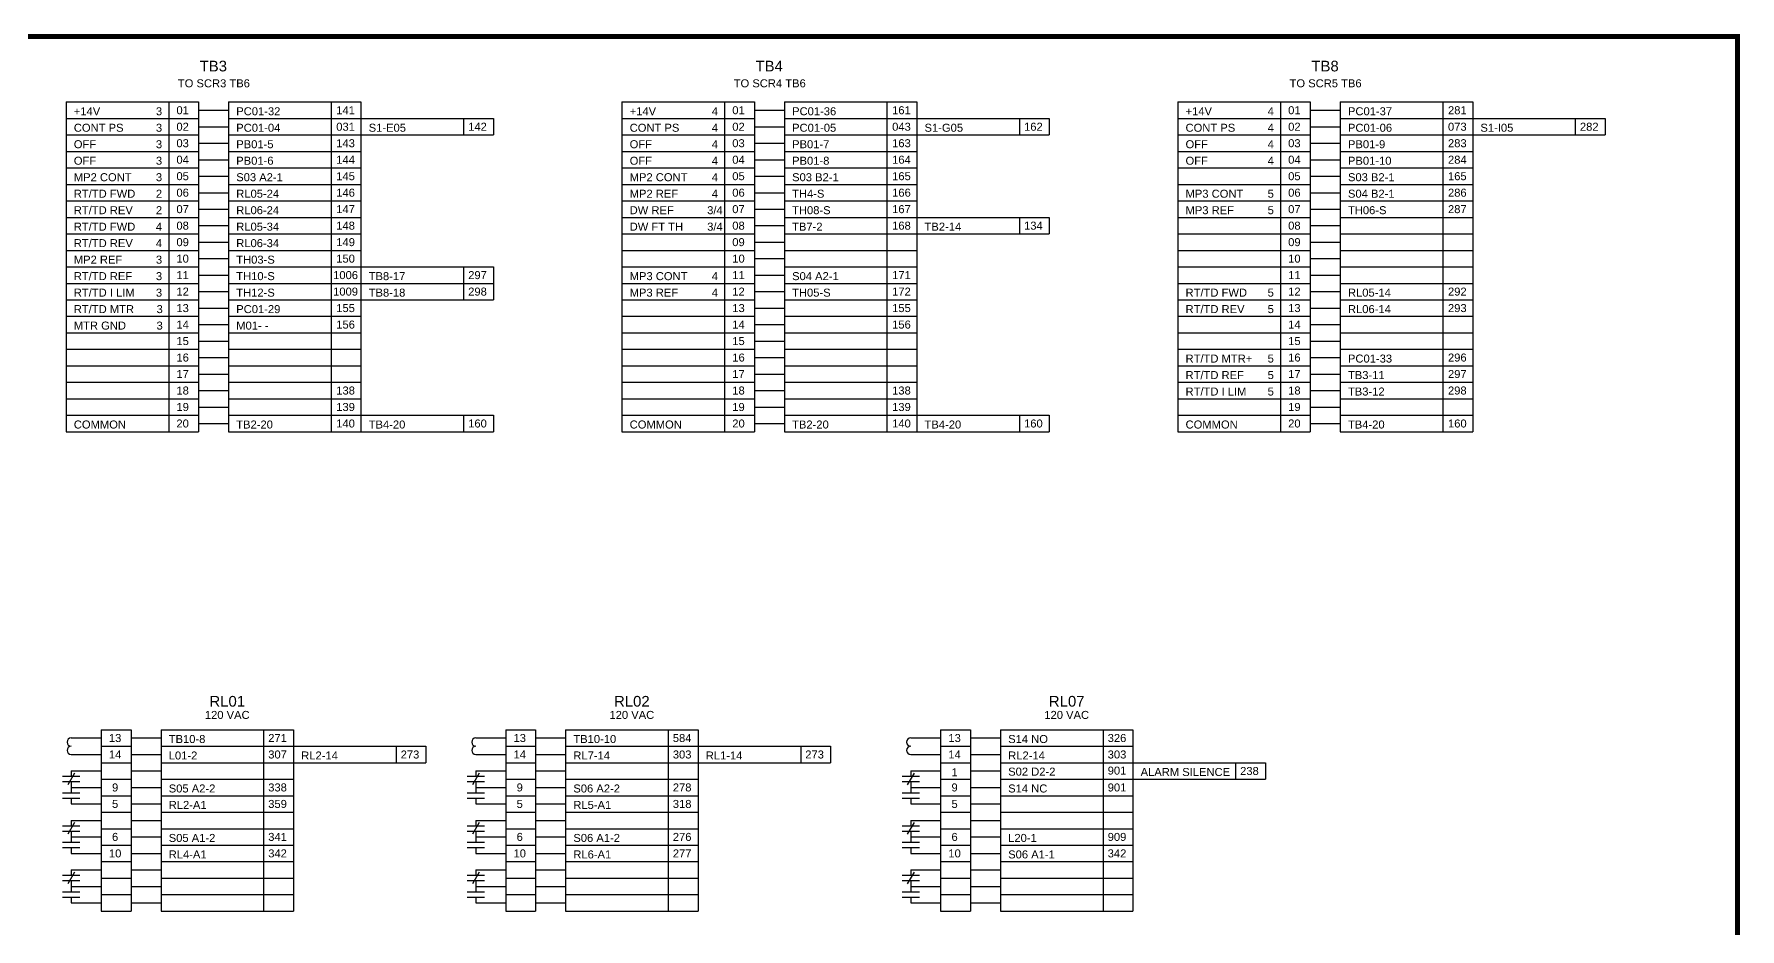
# Model space of a CAD drawing. Extents: x 0.9 to 17.6, y -2.5 to 7.9.
# Drawn here: x 7.61 to 17.6, y 2.67 to 7.91 of the extents above; entities that cross this region are included whole.
import ezdxf
from ezdxf.enums import TextEntityAlignment as Align

# ---------------------------------------------------------------- set-up
doc = ezdxf.new("R2010")
doc.units = 0
doc.header["$MEASUREMENT"] = 0
doc.layers.get('0').update_dxf_attribs({"linetype": 'CONTINUOUS'})
doc.layers.add('DRAWING', color=7, linetype='CONTINUOUS')
doc.styles.get("Standard").update_dxf_attribs({"font": 'ARIAL.TTF'})

# ---------------------------------------------------------------- blocks, each defined once
blk = doc.blocks.new('npcap')
for p, q in [((0, 0.0508), (0, -0.0508)), ((0.0312, 0.0508), (0.0312, -0.0508))]:
    blk.add_line(p, q)
blk = doc.blocks.new('N_C_contact')
for p, q in [((0.0508, 0.0312), (-0.0508, 0.0312)), ((0.0508, 0), (-0.0508, 0)), ((-0.0197, -0.0185), (0.0197, 0.0498))]:
    blk.add_line(p, q)

msp = doc.modelspace()

# ---------------------------------------------------------------- linework, layer by layer
at = {"color": 4, "const_width": 0.0288}
msp.add_lwpolyline([(17.5882, -2.4964), (17.5882, 7.8988), (0.9559, 7.8988), (0.9559, -2.4964)], close=True, dxfattribs=at)
at = {"layer": 'DRAWING'}
for p, q in [((7.7991, 7.5155), (7.7991, 5.5838)), ((7.7991, 7.5155), (8.5749, 7.5155)), ((8.4, 7.5155), (8.4, 5.5838)), ((8.5749, 7.5155), (8.5749, 5.5838)), ((8.7504, 7.5155), (8.7504, 5.5838)), ((8.7504, 7.5155), (9.5262, 7.5155)), ((8.7504, 7.5155), (8.7504, 7.4189)), ((9.3513, 7.5155), (9.3513, 5.5838)), ((9.5262, 7.5155), (9.5262, 5.5838)), ((11.0549, 7.5155), (11.0549, 5.5838)), ((11.0549, 7.5155), (11.8306, 7.5155)), ((11.6558, 7.5155), (11.6558, 5.5838)), ((11.8306, 7.5155), (11.8306, 5.5838)), ((12.0062, 7.5155), (12.0062, 5.5838)), ((12.0062, 7.5155), (12.782, 7.5155)), ((12.0062, 7.5155), (12.0062, 7.4189)), ((12.6071, 7.5155), (12.6071, 5.5838)), ((12.782, 7.5155), (12.782, 5.5838)), ((14.3107, 7.5155), (14.3107, 5.5838)), ((14.3107, 7.5155), (15.0864, 7.5155)), ((14.9116, 7.5155), (14.9116, 5.5838)), ((15.0864, 7.5155), (15.0864, 5.5838)), ((15.262, 7.5155), (15.262, 5.5838)), ((15.262, 7.5155), (16.0377, 7.5155)), ((15.262, 7.5155), (15.262, 7.4189)), ((15.8629, 7.5155), (15.8629, 5.5838)), ((16.0377, 7.5155), (16.0377, 5.5838)), ((7.7991, 7.4189), (8.5749, 7.4189)), ((8.5749, 7.4672), (8.7504, 7.4672)), ((8.7504, 7.4189), (9.5262, 7.4189)), ((9.5262, 7.4189), (10.3019, 7.4189)), ((9.5262, 7.4189), (9.5262, 7.3223)), ((9.5262, 7.4189), (9.5262, 7.3223)), ((10.1271, 7.4189), (10.1271, 7.3223)), ((10.3019, 7.4189), (10.3019, 7.3223)), ((10.3019, 7.4189), (10.3019, 7.3223)), ((11.0549, 7.4189), (11.8306, 7.4189)), ((11.8306, 7.4672), (12.0062, 7.4672)), ((12.0062, 7.4189), (12.782, 7.4189)), ((12.782, 7.4189), (13.5577, 7.4189)), ((12.782, 7.4189), (12.782, 7.3223)), ((12.782, 7.4189), (12.782, 7.3223)), ((13.3829, 7.4189), (13.3829, 7.3223)), ((13.5577, 7.4189), (13.5577, 7.3223)), ((13.5577, 7.4189), (13.5577, 7.3223)), ((14.3107, 7.4189), (15.0864, 7.4189)), ((15.0864, 7.4672), (15.262, 7.4672)), ((15.262, 7.4189), (16.0377, 7.4189)), ((16.0377, 7.4189), (16.8135, 7.4189)), ((16.0377, 7.4189), (16.0377, 7.3223)), ((16.0377, 7.4189), (16.0377, 7.3223)), ((16.6387, 7.4189), (16.6387, 7.3223)), ((16.8135, 7.4189), (16.8135, 7.3223)), ((16.8135, 7.4189), (16.8135, 7.3223)), ((7.7991, 7.3223), (8.5749, 7.3223)), ((8.5749, 7.3706), (8.7504, 7.3706)), ((8.7504, 7.3223), (9.5262, 7.3223)), ((9.5262, 7.3223), (10.3019, 7.3223)), ((11.0549, 7.3223), (11.8306, 7.3223)), ((11.8306, 7.3706), (12.0062, 7.3706)), ((12.0062, 7.3223), (12.782, 7.3223)), ((12.782, 7.3223), (13.5577, 7.3223)), ((14.3107, 7.3223), (15.0864, 7.3223)), ((15.0864, 7.3706), (15.262, 7.3706)), ((15.262, 7.3223), (16.0377, 7.3223)), ((16.0377, 7.3223), (16.8135, 7.3223)), ((7.7991, 7.2257), (8.5749, 7.2257)), ((8.5749, 7.274), (8.7504, 7.274)), ((8.7504, 7.2257), (9.5262, 7.2257)), ((11.0549, 7.2257), (11.8306, 7.2257)), ((11.8306, 7.274), (12.0062, 7.274)), ((12.0062, 7.2257), (12.782, 7.2257)), ((14.3107, 7.2257), (15.0864, 7.2257)), ((15.0864, 7.274), (15.262, 7.274)), ((15.262, 7.2257), (16.0377, 7.2257)), ((7.7991, 7.1291), (8.5749, 7.1291)), ((8.5749, 7.1774), (8.7504, 7.1774)), ((8.7504, 7.1291), (9.5262, 7.1291)), ((11.0549, 7.1291), (11.8306, 7.1291)), ((11.8306, 7.1774), (12.0062, 7.1774)), ((12.0062, 7.1291), (12.782, 7.1291)), ((14.3107, 7.1291), (15.0864, 7.1291)), ((15.0864, 7.1774), (15.262, 7.1774)), ((15.262, 7.1291), (16.0377, 7.1291)), ((7.7991, 7.0326), (8.5749, 7.0326)), ((8.5749, 7.0808), (8.7504, 7.0808)), ((8.7504, 7.0326), (9.5262, 7.0326)), ((11.0549, 7.0326), (11.8306, 7.0326)), ((11.8306, 7.0808), (12.0062, 7.0808)), ((12.0062, 7.0326), (12.782, 7.0326)), ((14.3107, 7.0326), (15.0864, 7.0326)), ((15.0864, 7.0808), (15.262, 7.0808)), ((15.262, 7.0326), (16.0377, 7.0326)), ((7.7991, 6.936), (8.5749, 6.936)), ((8.5749, 6.9843), (8.7504, 6.9843)), ((8.7504, 6.936), (9.5262, 6.936)), ((11.0549, 6.936), (11.8306, 6.936)), ((11.8306, 6.9843), (12.0062, 6.9843)), ((12.0062, 6.936), (12.782, 6.936)), ((12.0062, 6.936), (12.782, 6.936)), ((14.3107, 6.936), (15.0864, 6.936)), ((15.0864, 6.9843), (15.262, 6.9843)), ((15.262, 6.936), (16.0377, 6.936)), ((15.262, 6.936), (16.0377, 6.936)), ((7.7991, 6.8394), (8.5749, 6.8394)), ((8.5749, 6.8877), (8.7504, 6.8877)), ((8.7504, 6.8394), (9.5262, 6.8394)), ((8.7504, 6.8394), (9.5262, 6.8394)), ((11.0549, 6.8394), (11.8306, 6.8394)), ((11.8306, 6.8877), (12.0062, 6.8877)), ((12.0062, 6.8394), (12.782, 6.8394)), ((12.0062, 6.8394), (12.782, 6.8394)), ((12.0062, 6.8394), (12.782, 6.8394)), ((12.782, 6.8394), (13.5577, 6.8394)), ((12.782, 6.8394), (12.782, 6.7428)), ((12.782, 6.8394), (12.782, 6.7428)), ((13.3829, 6.8394), (13.3829, 6.7428)), ((13.5577, 6.8394), (13.5577, 6.7428)), ((13.5577, 6.8394), (13.5577, 6.7428)), ((14.3107, 6.8394), (15.0864, 6.8394)), ((14.3107, 6.8394), (15.0864, 6.8394)), ((15.0864, 6.8877), (15.262, 6.8877)), ((15.262, 6.8394), (16.0377, 6.8394)), ((15.262, 6.8394), (16.0377, 6.8394)), ((15.262, 6.8394), (16.0377, 6.8394)), ((16.0377, 6.8394), (16.0377, 6.7428)), ((16.0377, 6.8394), (16.0377, 6.7428)), ((7.7991, 6.7428), (8.5749, 6.7428)), ((8.5749, 6.7911), (8.7504, 6.7911)), ((8.5749, 6.6945), (8.7504, 6.6945)), ((8.7504, 6.7428), (9.5262, 6.7428)), ((8.7504, 6.7428), (9.5262, 6.7428)), ((8.7504, 6.7428), (9.5262, 6.7428)), ((11.0549, 6.7428), (11.8306, 6.7428)), ((11.8306, 6.7911), (12.0062, 6.7911)), ((11.8306, 6.6945), (12.0062, 6.6945)), ((12.0062, 6.7428), (12.782, 6.7428)), ((12.0062, 6.7428), (12.782, 6.7428)), ((12.0062, 6.7428), (12.782, 6.7428)), ((12.0062, 6.7428), (12.782, 6.7428)), ((12.782, 6.7428), (13.5577, 6.7428)), ((12.782, 6.7428), (13.5577, 6.7428)), ((14.3107, 6.7428), (15.0864, 6.7428)), ((15.0864, 6.7911), (15.262, 6.7911)), ((15.0864, 6.6945), (15.262, 6.6945)), ((15.262, 6.7428), (16.0377, 6.7428)), ((15.262, 6.7428), (16.0377, 6.7428)), ((15.262, 6.7428), (16.0377, 6.7428)), ((15.262, 6.7428), (16.0377, 6.7428)), ((7.7991, 6.6462), (8.5749, 6.6462)), ((8.5749, 6.5979), (8.7504, 6.5979)), ((8.7504, 6.6462), (9.5262, 6.6462)), ((8.7504, 6.6462), (9.5262, 6.6462)), ((11.0549, 6.6462), (11.8306, 6.6462)), ((11.8306, 6.5979), (12.0062, 6.5979)), ((12.0062, 6.6462), (12.782, 6.6462)), ((12.0062, 6.6462), (12.782, 6.6462)), ((14.3107, 6.6462), (15.0864, 6.6462)), ((15.0864, 6.5979), (15.262, 6.5979)), ((15.262, 6.6462), (16.0377, 6.6462)), ((15.262, 6.6462), (16.0377, 6.6462)), ((7.7991, 6.5496), (8.5749, 6.5496)), ((8.5749, 6.5014), (8.7504, 6.5014)), ((8.7504, 6.5496), (9.5262, 6.5496)), ((9.5262, 6.5496), (10.3019, 6.5496)), ((9.5262, 6.5496), (9.5262, 6.4531)), ((9.5262, 6.5496), (9.5262, 6.4531)), ((10.1271, 6.5496), (10.1271, 6.4531)), ((10.3019, 6.5496), (10.3019, 6.4531)), ((10.3019, 6.5496), (10.3019, 6.4531)), ((11.0549, 6.5496), (11.8306, 6.5496)), ((11.8306, 6.5014), (12.0062, 6.5014)), ((12.0062, 6.5496), (12.782, 6.5496)), ((12.782, 6.5496), (12.782, 6.4531)), ((12.782, 6.5496), (12.782, 6.4531)), ((14.3107, 6.5496), (15.0864, 6.5496)), ((15.0864, 6.5014), (15.262, 6.5014)), ((15.262, 6.5496), (16.0377, 6.5496)), ((16.0377, 6.5496), (16.0377, 6.4531)), ((16.0377, 6.5496), (16.0377, 6.4531)), ((7.7991, 6.4531), (8.5749, 6.4531)), ((7.7991, 6.4531), (8.5749, 6.4531)), ((7.7991, 6.4531), (8.5749, 6.4531)), ((8.5749, 6.4048), (8.7504, 6.4048)), ((8.7504, 6.4531), (9.5262, 6.4531)), ((8.7504, 6.4531), (9.5262, 6.4531)), ((9.5262, 6.4531), (10.3019, 6.4531)), ((9.5262, 6.4531), (10.3019, 6.4531)), ((9.5262, 6.4531), (9.5262, 6.3565)), ((9.5262, 6.4531), (9.5262, 6.3565)), ((10.1271, 6.4531), (10.1271, 6.3565)), ((10.3019, 6.4531), (10.3019, 6.3565)), ((10.3019, 6.4531), (10.3019, 6.3565)), ((11.0549, 6.4531), (11.8306, 6.4531)), ((11.0549, 6.4531), (11.8306, 6.4531)), ((11.0549, 6.4531), (11.8306, 6.4531)), ((11.8306, 6.4048), (12.0062, 6.4048)), ((12.0062, 6.4531), (12.782, 6.4531)), ((12.0062, 6.4531), (12.782, 6.4531)), ((12.782, 6.4531), (12.782, 6.3565)), ((12.782, 6.4531), (12.782, 6.3565)), ((14.3107, 6.4531), (15.0864, 6.4531)), ((14.3107, 6.4531), (15.0864, 6.4531)), ((14.3107, 6.4531), (15.0864, 6.4531)), ((15.0864, 6.4048), (15.262, 6.4048)), ((15.262, 6.4531), (16.0377, 6.4531)), ((15.262, 6.4531), (16.0377, 6.4531)), ((16.0377, 6.4531), (16.0377, 6.3565)), ((16.0377, 6.4531), (16.0377, 6.3565)), ((7.7991, 6.3565), (8.5749, 6.3565)), ((7.7991, 6.3565), (8.5749, 6.3565)), ((7.7991, 6.3565), (8.5749, 6.3565)), ((8.5749, 6.3082), (8.7504, 6.3082)), ((8.7504, 6.3565), (9.5262, 6.3565)), ((8.7504, 6.3565), (9.5262, 6.3565)), ((9.5262, 6.3565), (10.3019, 6.3565)), ((11.0549, 6.3565), (11.8306, 6.3565)), ((11.0549, 6.3565), (11.8306, 6.3565)), ((11.0549, 6.3565), (11.8306, 6.3565)), ((11.8306, 6.3082), (12.0062, 6.3082)), ((12.0062, 6.3565), (12.782, 6.3565)), ((12.0062, 6.3565), (12.782, 6.3565)), ((14.3107, 6.3565), (15.0864, 6.3565)), ((14.3107, 6.3565), (15.0864, 6.3565)), ((14.3107, 6.3565), (15.0864, 6.3565)), ((15.0864, 6.3082), (15.262, 6.3082)), ((15.262, 6.3565), (16.0377, 6.3565)), ((15.262, 6.3565), (16.0377, 6.3565)), ((7.7991, 6.2599), (8.5749, 6.2599)), ((7.7991, 6.2599), (8.5749, 6.2599)), ((7.7991, 6.2599), (8.5749, 6.2599)), ((8.5749, 6.2116), (8.7504, 6.2116)), ((8.7504, 6.2599), (9.5262, 6.2599)), ((8.7504, 6.2599), (9.5262, 6.2599)), ((11.0549, 6.2599), (11.8306, 6.2599)), ((11.0549, 6.2599), (11.8306, 6.2599)), ((11.0549, 6.2599), (11.8306, 6.2599)), ((11.8306, 6.2116), (12.0062, 6.2116)), ((12.0062, 6.2599), (12.782, 6.2599)), ((12.0062, 6.2599), (12.782, 6.2599)), ((14.3107, 6.2599), (15.0864, 6.2599)), ((14.3107, 6.2599), (15.0864, 6.2599)), ((14.3107, 6.2599), (15.0864, 6.2599)), ((14.3107, 6.2599), (15.0864, 6.2599)), ((15.0864, 6.2116), (15.262, 6.2116)), ((15.262, 6.2599), (16.0377, 6.2599)), ((15.262, 6.2599), (16.0377, 6.2599)), ((15.262, 6.2599), (16.0377, 6.2599)), ((7.7991, 6.1633), (8.5749, 6.1633)), ((7.7991, 6.1633), (8.5749, 6.1633)), ((7.7991, 6.1633), (8.5749, 6.1633)), ((8.5749, 6.115), (8.7504, 6.115)), ((8.7504, 6.1633), (9.5262, 6.1633)), ((8.7504, 6.1633), (9.5262, 6.1633)), ((11.0549, 6.1633), (11.8306, 6.1633)), ((11.0549, 6.1633), (11.8306, 6.1633)), ((11.0549, 6.1633), (11.8306, 6.1633)), ((11.8306, 6.115), (12.0062, 6.115)), ((12.0062, 6.1633), (12.782, 6.1633)), ((12.0062, 6.1633), (12.782, 6.1633)), ((14.3107, 6.1633), (15.0864, 6.1633)), ((14.3107, 6.1633), (15.0864, 6.1633)), ((14.3107, 6.1633), (15.0864, 6.1633)), ((15.0864, 6.115), (15.262, 6.115)), ((15.262, 6.1633), (16.0377, 6.1633)), ((15.262, 6.1633), (16.0377, 6.1633)), ((7.7991, 6.0667), (8.5749, 6.0667)), ((7.7991, 6.0667), (8.5749, 6.0667)), ((7.7991, 6.0667), (8.5749, 6.0667)), ((8.5749, 6.0184), (8.7504, 6.0184)), ((8.7504, 6.0667), (9.5262, 6.0667)), ((8.7504, 6.0667), (9.5262, 6.0667)), ((11.0549, 6.0667), (11.8306, 6.0667)), ((11.0549, 6.0667), (11.8306, 6.0667)), ((11.0549, 6.0667), (11.8306, 6.0667)), ((11.8306, 6.0184), (12.0062, 6.0184)), ((12.0062, 6.0667), (12.782, 6.0667)), ((12.0062, 6.0667), (12.782, 6.0667)), ((14.3107, 6.0667), (15.0864, 6.0667)), ((14.3107, 6.0667), (15.0864, 6.0667)), ((14.3107, 6.0667), (15.0864, 6.0667)), ((15.0864, 6.0184), (15.262, 6.0184)), ((15.262, 6.0667), (16.0377, 6.0667)), ((15.262, 6.0667), (16.0377, 6.0667)), ((7.7991, 5.9702), (8.5749, 5.9702)), ((8.5749, 5.9219), (8.7504, 5.9219)), ((8.7504, 5.9702), (9.5262, 5.9702)), ((11.0549, 5.9702), (11.8306, 5.9702)), ((11.8306, 5.9219), (12.0062, 5.9219)), ((12.0062, 5.9702), (12.782, 5.9702)), ((14.3107, 5.9702), (15.0864, 5.9702)), ((14.3107, 5.9702), (15.0864, 5.9702)), ((14.3107, 5.9702), (15.0864, 5.9702)), ((15.0864, 5.9219), (15.262, 5.9219)), ((15.262, 5.9702), (16.0377, 5.9702)), ((15.262, 5.9702), (16.0377, 5.9702)), ((15.262, 5.9702), (16.0377, 5.9702)), ((7.7991, 5.8736), (8.5749, 5.8736)), ((8.5749, 5.8253), (8.7504, 5.8253)), ((8.7504, 5.8736), (9.5262, 5.8736)), ((11.0549, 5.8736), (11.8306, 5.8736)), ((11.8306, 5.8253), (12.0062, 5.8253)), ((12.0062, 5.8736), (12.782, 5.8736)), ((14.3107, 5.8736), (15.0864, 5.8736)), ((14.3107, 5.8736), (15.0864, 5.8736)), ((14.3107, 5.8736), (15.0864, 5.8736)), ((15.0864, 5.8253), (15.262, 5.8253)), ((15.262, 5.8736), (16.0377, 5.8736)), ((15.262, 5.8736), (16.0377, 5.8736)), ((15.262, 5.8736), (16.0377, 5.8736)), ((7.7991, 5.777), (8.5749, 5.777)), ((8.5749, 5.7287), (8.7504, 5.7287)), ((8.7504, 5.777), (9.5262, 5.777)), ((8.7504, 5.777), (9.5262, 5.777)), ((8.7504, 5.777), (9.5262, 5.777)), ((11.0549, 5.777), (11.8306, 5.777)), ((11.8306, 5.7287), (12.0062, 5.7287)), ((12.0062, 5.777), (12.782, 5.777)), ((12.0062, 5.777), (12.782, 5.777)), ((12.0062, 5.777), (12.782, 5.777)), ((14.3107, 5.777), (15.0864, 5.777)), ((14.3107, 5.777), (15.0864, 5.777)), ((15.0864, 5.7287), (15.262, 5.7287)), ((15.262, 5.777), (16.0377, 5.777)), ((15.262, 5.777), (16.0377, 5.777)), ((15.262, 5.777), (16.0377, 5.777)), ((15.262, 5.777), (16.0377, 5.777)), ((7.7991, 5.6804), (8.5749, 5.6804)), ((7.7991, 5.6804), (8.5749, 5.6804)), ((8.5749, 5.6321), (8.7504, 5.6321)), ((8.7504, 5.6804), (9.5262, 5.6804)), ((8.7504, 5.6804), (9.5262, 5.6804)), ((9.5262, 5.6804), (10.3019, 5.6804)), ((9.5262, 5.6804), (9.5262, 5.5838)), ((9.5262, 5.6804), (9.5262, 5.5838)), ((10.1271, 5.6804), (10.1271, 5.5838)), ((10.3019, 5.6804), (10.3019, 5.5838)), ((10.3019, 5.6804), (10.3019, 5.5838)), ((11.0549, 5.6804), (11.8306, 5.6804)), ((11.0549, 5.6804), (11.8306, 5.6804)), ((11.8306, 5.6321), (12.0062, 5.6321)), ((12.0062, 5.6804), (12.782, 5.6804)), ((12.0062, 5.6804), (12.782, 5.6804)), ((12.782, 5.6804), (13.5577, 5.6804)), ((12.782, 5.6804), (12.782, 5.5838)), ((12.782, 5.6804), (12.782, 5.5838)), ((13.3829, 5.6804), (13.3829, 5.5838)), ((13.5577, 5.6804), (13.5577, 5.5838)), ((13.5577, 5.6804), (13.5577, 5.5838)), ((14.3107, 5.6804), (15.0864, 5.6804)), ((14.3107, 5.6804), (15.0864, 5.6804)), ((15.0864, 5.6321), (15.262, 5.6321)), ((15.262, 5.6804), (16.0377, 5.6804)), ((15.262, 5.6804), (16.0377, 5.6804)), ((7.7991, 5.5838), (8.5749, 5.5838)), ((8.7504, 5.5838), (9.5262, 5.5838)), ((9.5262, 5.5838), (10.3019, 5.5838)), ((11.0549, 5.5838), (11.8306, 5.5838)), ((12.0062, 5.5838), (12.782, 5.5838)), ((12.782, 5.5838), (13.5577, 5.5838)), ((14.3107, 5.5838), (15.0864, 5.5838)), ((15.262, 5.5838), (16.0377, 5.5838)), ((9.1307, 3.7414), (9.9065, 3.7414)), ((9.1307, 3.7414), (9.1307, 3.6448)), ((9.1307, 3.7414), (9.1307, 3.6448)), ((9.7317, 3.7414), (9.7317, 3.6448)), ((9.9065, 3.7414), (9.9065, 3.6448)), ((9.9065, 3.7414), (9.9065, 3.6448)), ((11.5006, 3.7414), (12.2763, 3.7414)), ((11.5006, 3.7414), (11.5006, 3.6448)), ((11.5006, 3.7414), (11.5006, 3.6448)), ((12.1015, 3.7414), (12.1015, 3.6448)), ((12.2763, 3.7414), (12.2763, 3.6448)), ((12.2763, 3.7414), (12.2763, 3.6448)), ((9.1307, 3.6448), (9.9065, 3.6448)), ((11.5006, 3.6448), (12.2763, 3.6448)), ((14.0476, 3.6448), (14.8234, 3.6448)), ((14.0476, 3.6448), (14.0476, 3.5483)), ((14.0476, 3.6448), (14.0476, 3.5483)), ((14.6485, 3.6448), (14.6485, 3.5483)), ((14.8234, 3.6448), (14.8234, 3.5483)), ((14.8234, 3.6448), (14.8234, 3.5483)), ((14.0476, 3.5483), (14.8234, 3.5483))]:
    msp.add_line(p, q, dxfattribs=at)
at = {"layer": 'DRAWING', "color": 7}
for p, q in [((8.0046, 3.838), (8.0046, 2.7756)), ((8.0046, 3.838), (8.1794, 3.838)), ((8.1794, 3.838), (8.1794, 2.7756)), ((8.355, 3.838), (9.1307, 3.838)), ((8.355, 3.838), (8.355, 2.7756)), ((8.9559, 3.838), (8.9559, 2.7756)), ((9.1307, 3.838), (9.1307, 2.7756)), ((10.3744, 3.838), (10.5493, 3.838)), ((10.3744, 3.838), (10.3744, 2.7756)), ((10.5493, 3.838), (10.5493, 2.7756)), ((10.7248, 3.838), (10.7248, 2.7756)), ((10.7248, 3.838), (11.5006, 3.838)), ((11.3257, 3.838), (11.3257, 2.7756)), ((11.5006, 3.838), (11.5006, 2.7756)), ((12.9214, 3.838), (13.0963, 3.838)), ((12.9214, 3.838), (12.9214, 2.7756)), ((13.0963, 3.838), (13.0963, 2.7756)), ((13.2718, 3.838), (13.2718, 2.7756)), ((13.2718, 3.838), (14.0476, 3.838)), ((13.8728, 3.838), (13.8728, 2.7756)), ((14.0476, 3.838), (14.0476, 2.7756)), ((7.8291, 3.7897), (8.0046, 3.7897)), ((8.0046, 3.7414), (8.1794, 3.7414)), ((8.1794, 3.7897), (8.355, 3.7897)), ((8.355, 3.7414), (9.1307, 3.7414)), ((10.1989, 3.7897), (10.3744, 3.7897)), ((10.3744, 3.7414), (10.5493, 3.7414)), ((10.5493, 3.7897), (10.7248, 3.7897)), ((10.7248, 3.7414), (11.5006, 3.7414)), ((12.7459, 3.7897), (12.9214, 3.7897)), ((12.9214, 3.7414), (13.0963, 3.7414)), ((13.0963, 3.7897), (13.2718, 3.7897)), ((13.2718, 3.7414), (14.0476, 3.7414)), ((7.8291, 3.6931), (8.0046, 3.6931)), ((8.0046, 3.6448), (8.1794, 3.6448)), ((8.1794, 3.6931), (8.355, 3.6931)), ((8.355, 3.6448), (9.1307, 3.6448)), ((10.1989, 3.6931), (10.3744, 3.6931)), ((10.3744, 3.6448), (10.5493, 3.6448)), ((10.5493, 3.6931), (10.7248, 3.6931)), ((10.7248, 3.6448), (11.5006, 3.6448)), ((12.7459, 3.6931), (12.9214, 3.6931)), ((12.9214, 3.6448), (13.0963, 3.6448)), ((13.0963, 3.6931), (13.2718, 3.6931)), ((13.2718, 3.6448), (14.0476, 3.6448)), ((7.8291, 3.5966), (8.0046, 3.5966)), ((7.8291, 3.5966), (7.8291, 3.5653)), ((7.8291, 3.5341), (7.8291, 3.4687)), ((7.8291, 3.5), (8.0046, 3.5)), ((8.0046, 3.5483), (8.1794, 3.5483)), ((8.1794, 3.5966), (8.355, 3.5966)), ((8.1794, 3.5), (8.355, 3.5)), ((8.355, 3.5483), (9.1307, 3.5483)), ((8.355, 3.5483), (9.1307, 3.5483)), ((10.1989, 3.5966), (10.3744, 3.5966)), ((10.1989, 3.5966), (10.1989, 3.5653)), ((10.1989, 3.5341), (10.1989, 3.4687)), ((10.1989, 3.5), (10.3744, 3.5)), ((10.3744, 3.5483), (10.5493, 3.5483)), ((10.5493, 3.5966), (10.7248, 3.5966)), ((10.5493, 3.5), (10.7248, 3.5)), ((10.7248, 3.5483), (11.5006, 3.5483)), ((10.7248, 3.5483), (11.5006, 3.5483)), ((12.7459, 3.5966), (12.9214, 3.5966)), ((12.7459, 3.5966), (12.7459, 3.5653)), ((12.7459, 3.5341), (12.7459, 3.4687)), ((12.7459, 3.5), (12.9214, 3.5)), ((12.9214, 3.5483), (13.0963, 3.5483)), ((13.0963, 3.5966), (13.2718, 3.5966)), ((13.0963, 3.5), (13.2718, 3.5)), ((13.2718, 3.5483), (14.0476, 3.5483)), ((13.2718, 3.5483), (14.0476, 3.5483)), ((7.8291, 3.4375), (7.8291, 3.4034)), ((7.8291, 3.4034), (8.0046, 3.4034)), ((8.0046, 3.4517), (8.1794, 3.4517)), ((8.1794, 3.4034), (8.355, 3.4034)), ((8.355, 3.4517), (9.1307, 3.4517)), ((10.1989, 3.4375), (10.1989, 3.4034)), ((10.1989, 3.4034), (10.3744, 3.4034)), ((10.3744, 3.4517), (10.5493, 3.4517)), ((10.5493, 3.4034), (10.7248, 3.4034)), ((10.7248, 3.4517), (11.5006, 3.4517)), ((12.7459, 3.4375), (12.7459, 3.4034)), ((12.7459, 3.4034), (12.9214, 3.4034)), ((12.9214, 3.4517), (13.0963, 3.4517)), ((13.0963, 3.4034), (13.2718, 3.4034)), ((13.2718, 3.4517), (14.0476, 3.4517)), ((7.8291, 3.3068), (8.0046, 3.3068)), ((7.8291, 3.3068), (7.8291, 3.2756)), ((8.0046, 3.3551), (8.1794, 3.3551)), ((8.1794, 3.3068), (8.355, 3.3068)), ((8.355, 3.3551), (9.1307, 3.3551)), ((10.1989, 3.3068), (10.3744, 3.3068)), ((10.1989, 3.3068), (10.1989, 3.2756)), ((10.3744, 3.3551), (10.5493, 3.3551)), ((10.5493, 3.3068), (10.7248, 3.3068)), ((10.7248, 3.3551), (11.5006, 3.3551)), ((12.7459, 3.3068), (12.9214, 3.3068)), ((12.7459, 3.3068), (12.7459, 3.2756)), ((12.9214, 3.3551), (13.0963, 3.3551)), ((13.0963, 3.3068), (13.2718, 3.3068)), ((13.2718, 3.3551), (14.0476, 3.3551)), ((7.8291, 3.2443), (7.8291, 3.179)), ((7.8291, 3.2102), (8.0046, 3.2102)), ((8.0046, 3.2585), (8.1794, 3.2585)), ((8.1794, 3.2102), (8.355, 3.2102)), ((8.355, 3.2585), (9.1307, 3.2585)), ((10.1989, 3.2443), (10.1989, 3.179)), ((10.1989, 3.2102), (10.3744, 3.2102)), ((10.3744, 3.2585), (10.5493, 3.2585)), ((10.5493, 3.2102), (10.7248, 3.2102)), ((10.7248, 3.2585), (11.5006, 3.2585)), ((12.7459, 3.2443), (12.7459, 3.179)), ((12.7459, 3.2102), (12.9214, 3.2102)), ((12.9214, 3.2585), (13.0963, 3.2585)), ((13.0963, 3.2102), (13.2718, 3.2102)), ((13.2718, 3.2585), (14.0476, 3.2585)), ((7.8291, 3.1477), (7.8291, 3.1136)), ((7.8291, 3.1136), (8.0046, 3.1136)), ((8.0046, 3.1619), (8.1794, 3.1619)), ((8.1794, 3.1136), (8.355, 3.1136)), ((8.355, 3.1619), (9.1307, 3.1619)), ((8.355, 3.1619), (9.1307, 3.1619)), ((10.1989, 3.1477), (10.1989, 3.1136)), ((10.1989, 3.1136), (10.3744, 3.1136)), ((10.3744, 3.1619), (10.5493, 3.1619)), ((10.5493, 3.1136), (10.7248, 3.1136)), ((10.7248, 3.1619), (11.5006, 3.1619)), ((10.7248, 3.1619), (11.5006, 3.1619)), ((12.7459, 3.1477), (12.7459, 3.1136)), ((12.7459, 3.1136), (12.9214, 3.1136)), ((12.9214, 3.1619), (13.0963, 3.1619)), ((13.0963, 3.1136), (13.2718, 3.1136)), ((13.2718, 3.1619), (14.0476, 3.1619)), ((13.2718, 3.1619), (14.0476, 3.1619)), ((7.8291, 3.0171), (8.0046, 3.0171)), ((7.8291, 3.0171), (7.8291, 2.9858)), ((8.0046, 3.0654), (8.1794, 3.0654)), ((8.1794, 3.0171), (8.355, 3.0171)), ((8.355, 3.0654), (9.1307, 3.0654)), ((10.1989, 3.0171), (10.3744, 3.0171)), ((10.1989, 3.0171), (10.1989, 2.9858)), ((10.3744, 3.0654), (10.5493, 3.0654)), ((10.5493, 3.0171), (10.7248, 3.0171)), ((10.7248, 3.0654), (11.5006, 3.0654)), ((12.7459, 3.0171), (12.9214, 3.0171)), ((12.7459, 3.0171), (12.7459, 2.9858)), ((12.9214, 3.0654), (13.0963, 3.0654)), ((13.0963, 3.0171), (13.2718, 3.0171)), ((13.2718, 3.0654), (14.0476, 3.0654)), ((7.8291, 2.9546), (7.8291, 2.8892)), ((7.8291, 2.9205), (8.0046, 2.9205)), ((8.0046, 2.9688), (8.1794, 2.9688)), ((8.1794, 2.9205), (8.355, 2.9205)), ((8.355, 2.9688), (9.1307, 2.9688)), ((10.1989, 2.9546), (10.1989, 2.8892)), ((10.1989, 2.9205), (10.3744, 2.9205)), ((10.3744, 2.9688), (10.5493, 2.9688)), ((10.5493, 2.9205), (10.7248, 2.9205)), ((10.7248, 2.9688), (11.5006, 2.9688)), ((12.7459, 2.9546), (12.7459, 2.8892)), ((12.7459, 2.9205), (12.9214, 2.9205)), ((12.9214, 2.9688), (13.0963, 2.9688)), ((13.0963, 2.9205), (13.2718, 2.9205)), ((13.2718, 2.9688), (14.0476, 2.9688)), ((7.8291, 2.858), (7.8291, 2.8239)), ((7.8291, 2.8239), (8.0046, 2.8239)), ((8.0046, 2.8722), (8.1794, 2.8722)), ((8.1794, 2.8239), (8.355, 2.8239)), ((8.355, 2.8722), (9.1307, 2.8722)), ((10.1989, 2.858), (10.1989, 2.8239)), ((10.1989, 2.8239), (10.3744, 2.8239)), ((10.3744, 2.8722), (10.5493, 2.8722)), ((10.5493, 2.8239), (10.7248, 2.8239)), ((10.7248, 2.8722), (11.5006, 2.8722)), ((12.7459, 2.858), (12.7459, 2.8239)), ((12.7459, 2.8239), (12.9214, 2.8239)), ((12.9214, 2.8722), (13.0963, 2.8722)), ((13.0963, 2.8239), (13.2718, 2.8239)), ((13.2718, 2.8722), (14.0476, 2.8722)), ((8.0046, 2.7756), (8.1794, 2.7756)), ((8.355, 2.7756), (9.1307, 2.7756)), ((10.3744, 2.7756), (10.5493, 2.7756)), ((10.7248, 2.7756), (11.5006, 2.7756)), ((12.9214, 2.7756), (13.0963, 2.7756)), ((13.2718, 2.7756), (14.0476, 2.7756))]:
    msp.add_line(p, q, dxfattribs=at)
for centre in [(7.8291, 3.7656), (7.8291, 3.7173), (10.1989, 3.7656), (10.1989, 3.7173), (12.7459, 3.7656), (12.7459, 3.7173)]:
    msp.add_arc(centre, 0.0241, 90, 270, dxfattribs=at)

# ---------------------------------------------------------------- block references
for name, p, rotation in [('N_C_contact', (7.8291, 3.5653), 180), ('N_C_contact', (10.1989, 3.5653), 180), ('N_C_contact', (12.7459, 3.5653), 180), ('npcap', (7.8291, 3.4375), 90), ('npcap', (10.1989, 3.4375), 90), ('npcap', (12.7459, 3.4375), 90), ('N_C_contact', (7.8291, 3.2756), 180), ('N_C_contact', (10.1989, 3.2756), 180), ('N_C_contact', (12.7459, 3.2756), 180), ('npcap', (7.8291, 3.1477), 90), ('npcap', (10.1989, 3.1477), 90), ('npcap', (12.7459, 3.1477), 90), ('N_C_contact', (7.8291, 2.9858), 180), ('N_C_contact', (10.1989, 2.9858), 180), ('N_C_contact', (12.7459, 2.9858), 180), ('npcap', (7.8291, 2.858), 90), ('npcap', (10.1989, 2.858), 90), ('npcap', (12.7459, 2.858), 90)]:
    msp.add_blockref(name, p, dxfattribs=dict(at, rotation=rotation))

# ---------------------------------------------------------------- texts
at = {"layer": 'DRAWING'}
for s, height, p in [('TB3', 0.0625, (8.6614, 7.6946)), ('TB4', 0.0625, (11.9172, 7.6946)), ('TB8', 0.0625, (15.173, 7.6946)), ('TO SCR3 TB6', 0.046875, (8.6646, 7.6015)), ('TO SCR4 TB6', 0.046875, (11.9203, 7.6015)), ('TO SCR5 TB6', 0.046875, (15.1761, 7.6015))]:
    msp.add_text(s, height=height, dxfattribs=at).set_placement(p, align=Align.CENTER)
for s, height, p in [('+14V', 0.04688, (7.8442, 7.4377)), ('3', 0.0469, (8.325, 7.4377)), ('PC01-32', 0.04688, (8.7956, 7.4377)), ('+14V', 0.04688, (11.1, 7.4377)), ('4', 0.0469, (11.5808, 7.4377)), ('PC01-36', 0.04688, (12.0513, 7.4377)), ('+14V', 0.04688, (14.3558, 7.4377)), ('4', 0.0469, (14.8366, 7.4377)), ('PC01-37', 0.04688, (15.3071, 7.4377)), ('CONT PS', 0.04688, (7.8442, 7.3412)), ('3', 0.0469, (8.325, 7.3412)), ('PC01-04', 0.04688, (8.7956, 7.3412)), ('S1-E05', 0.04688, (9.5713, 7.3412)), ('CONT PS', 0.04688, (11.1, 7.3412)), ('4', 0.0469, (11.5808, 7.3412)), ('PC01-05', 0.04688, (12.0513, 7.3412)), ('S1-G05', 0.04688, (12.8271, 7.3412)), ('CONT PS', 0.04688, (14.3558, 7.3412)), ('4', 0.0469, (14.8366, 7.3412)), ('PC01-06', 0.04688, (15.3071, 7.3412)), ('S1-I05', 0.04688, (16.0829, 7.3412)), ('OFF', 0.04688, (7.8442, 7.2446)), ('OFF', 0.04688, (7.8442, 7.148)), ('3', 0.0469, (8.325, 7.2446)), ('3', 0.0469, (8.325, 7.148)), ('PB01-5', 0.04688, (8.7956, 7.2446)), ('PB01-6', 0.04688, (8.7956, 7.148)), ('OFF', 0.04688, (11.1, 7.2446)), ('OFF', 0.04688, (11.1, 7.148)), ('4', 0.0469, (11.5808, 7.2446)), ('4', 0.0469, (11.5808, 7.148)), ('PB01-7', 0.04688, (12.0513, 7.2446)), ('PB01-8', 0.04688, (12.0513, 7.148)), ('OFF', 0.04688, (14.3558, 7.2446)), ('OFF', 0.04688, (14.3558, 7.148)), ('4', 0.0469, (14.8366, 7.2446)), ('4', 0.0469, (14.8366, 7.148)), ('PB01-9', 0.04688, (15.3071, 7.2446)), ('PB01-10', 0.04688, (15.3071, 7.148)), ('MP2 CONT', 0.04688, (7.8442, 7.0514)), ('3', 0.0469, (8.325, 7.0514)), ('S03 A2-1', 0.04688, (8.7956, 7.0514)), ('MP2 CONT', 0.04688, (11.1, 7.0514)), ('4', 0.0469, (11.5808, 7.0514)), ('S03 B2-1', 0.04688, (12.0513, 7.0514)), ('S03 B2-1', 0.04688, (15.3071, 7.0514)), ('RT/TD FWD', 0.04688, (7.8442, 6.9548)), ('2', 0.0469, (8.325, 6.9548)), ('RL05-24', 0.04688, (8.7956, 6.9548)), ('MP2 REF', 0.04688, (11.1, 6.9548)), ('4', 0.0469, (11.5808, 6.9548)), ('TH4-S', 0.04688, (12.0513, 6.9548)), ('MP3 CONT', 0.04688, (14.3558, 6.9548)), ('5', 0.0469, (14.8366, 6.9548)), ('S04 B2-1', 0.04688, (15.3071, 6.9548)), ('RT/TD REV', 0.04688, (7.8442, 6.8582)), ('2', 0.0469, (8.325, 6.8582)), ('RL06-24', 0.04688, (8.7956, 6.8582)), ('DW REF', 0.04688, (11.1, 6.8582)), ('3/4', 0.04688, (11.5539, 6.8582)), ('TH08-S', 0.04688, (12.0513, 6.8582)), ('MP3 REF', 0.04688, (14.3558, 6.8582)), ('5', 0.0469, (14.8366, 6.8582)), ('TH06-S', 0.04688, (15.3071, 6.8582)), ('RT/TD FWD', 0.04688, (7.8442, 6.7617)), ('4', 0.0469, (8.325, 6.7617)), ('RL05-34', 0.04688, (8.7956, 6.7617)), ('DW FT TH', 0.04688, (11.1, 6.7617)), ('3/4', 0.04688, (11.5539, 6.7617)), ('TB7-2', 0.04688, (12.0513, 6.7617)), ('TB2-14', 0.04688, (12.8271, 6.7617)), ('RT/TD REV', 0.04688, (7.8442, 6.6651)), ('4', 0.0469, (8.325, 6.6651)), ('RL06-34', 0.04688, (8.7956, 6.6651)), ('MP2 REF', 0.04688, (7.8442, 6.5685)), ('3', 0.0469, (8.325, 6.5685)), ('TH03-S', 0.04688, (8.7956, 6.5685)), ('RT/TD REF', 0.04688, (7.8442, 6.4719)), ('3', 0.0469, (8.325, 6.4719)), ('TH10-S', 0.04688, (8.7956, 6.4719)), ('TB8-17', 0.04688, (9.5713, 6.4719)), ('MP3 CONT', 0.04688, (11.1, 6.4719)), ('4', 0.0469, (11.5808, 6.4719)), ('S04 A2-1', 0.04688, (12.0513, 6.4719)), ('RT/TD I LIM', 0.046875, (7.8442, 6.3753)), ('3', 0.0469, (8.325, 6.3753)), ('TH12-S', 0.04688, (8.7956, 6.3753)), ('TB8-18', 0.04688, (9.5713, 6.3753)), ('MP3 REF', 0.04688, (11.1, 6.3753)), ('4', 0.0469, (11.5808, 6.3753)), ('TH05-S', 0.04688, (12.0513, 6.3753)), ('RT/TD FWD', 0.04688, (14.3558, 6.3753)), ('5', 0.0469, (14.8366, 6.3753)), ('RL05-14', 0.04688, (15.3071, 6.3753)), ('RT/TD MTR', 0.04688, (7.8442, 6.2788)), ('3', 0.0469, (8.3288, 6.2788)), ('PC01-29', 0.04688, (8.7956, 6.2788)), ('RT/TD REV', 0.04688, (14.3558, 6.2788)), ('5', 0.0469, (14.8366, 6.2788)), ('RL06-14', 0.04688, (15.3071, 6.2788)), ('MTR GND', 0.04688, (7.8442, 6.1822)), ('3', 0.0469, (8.3288, 6.1822)), ('M01- -', 0.04688, (8.7956, 6.1822)), ('RT/TD MTR+', 0.04688, (14.3558, 5.989)), ('5', 0.0469, (14.8366, 5.989)), ('PC01-33', 0.04688, (15.3071, 5.989)), ('RT/TD REF', 0.04688, (14.3558, 5.8924)), ('5', 0.0469, (14.8366, 5.8924)), ('TB3-11', 0.04688, (15.3071, 5.8924)), ('RT/TD I LIM', 0.046875, (14.3558, 5.7959)), ('5', 0.0469, (14.8366, 5.7959)), ('TB3-12', 0.04688, (15.3071, 5.7959)), ('COMMON', 0.04688, (7.8442, 5.6027)), ('TB2-20', 0.04688, (8.7956, 5.6027)), ('TB4-20', 0.04688, (9.5713, 5.6027)), ('COMMON', 0.04688, (11.1, 5.6027)), ('TB2-20', 0.04688, (12.0513, 5.6027)), ('TB4-20', 0.04688, (12.8271, 5.6027)), ('COMMON', 0.04688, (14.3558, 5.6027)), ('TB4-20', 0.04688, (15.3071, 5.6027)), ('RL2-14', 0.04688, (9.1759, 3.6637)), ('RL1-14', 0.04688, (11.5457, 3.6637)), ('ALARM SILENCE', 0.046875, (14.0927, 3.5671))]:
    msp.add_text(s, height=height, dxfattribs=at).set_placement(p)
for s, p in [('01', (8.4816, 7.4672)), ('02', (8.4816, 7.3706)), ('031', (9.436, 7.3706)), ('141', (9.436, 7.4672)), ('142', (10.2087, 7.3706)), ('01', (11.7374, 7.4672)), ('02', (11.7374, 7.3706)), ('043', (12.6918, 7.3706)), ('161', (12.6918, 7.4672)), ('162', (13.4645, 7.3706)), ('01', (14.9932, 7.4672)), ('02', (14.9932, 7.3706)), ('073', (15.9476, 7.3706)), ('281', (15.9476, 7.4672)), ('282', (16.7203, 7.3706)), ('03', (8.4816, 7.274)), ('143', (9.436, 7.274)), ('03', (11.7374, 7.274)), ('163', (12.6918, 7.274)), ('03', (14.9932, 7.274)), ('283', (15.9476, 7.274)), ('04', (8.4816, 7.1774)), ('144', (9.436, 7.1774)), ('04', (11.7374, 7.1774)), ('164', (12.6918, 7.1774)), ('04', (14.9932, 7.1774)), ('284', (15.9476, 7.1774)), ('05', (8.4816, 7.0808)), ('145', (9.436, 7.0808)), ('05', (11.7374, 7.0808)), ('165', (12.6918, 7.0808)), ('05', (14.9932, 7.0808)), ('165', (15.9476, 7.0808)), ('06', (8.4816, 6.9843)), ('146', (9.436, 6.9843)), ('06', (11.7374, 6.9843)), ('166', (12.6918, 6.9843)), ('06', (14.9932, 6.9843)), ('286', (15.9476, 6.9843)), ('07', (8.4816, 6.8877)), ('147', (9.436, 6.8877)), ('07', (11.7374, 6.8877)), ('167', (12.6918, 6.8877)), ('07', (14.9932, 6.8877)), ('287', (15.9476, 6.8877)), ('08', (8.4816, 6.7911)), ('148', (9.436, 6.7911)), ('08', (11.7374, 6.7911)), ('168', (12.6918, 6.7911)), ('134', (13.4645, 6.7911)), ('08', (14.9932, 6.7911)), ('09', (8.4816, 6.6945)), ('149', (9.436, 6.6945)), ('09', (11.7374, 6.6945)), ('09', (14.9932, 6.6945)), ('10', (8.4816, 6.5979)), ('150', (9.436, 6.5979)), ('10', (11.7374, 6.5979)), ('10', (14.9932, 6.5979)), ('11', (8.4816, 6.5014)), ('1006', (9.436, 6.5014)), ('297', (10.2087, 6.5014)), ('11', (11.7374, 6.5014)), ('171', (12.6918, 6.5014)), ('11', (14.9932, 6.5014)), ('12', (8.4816, 6.4048)), ('1009', (9.436, 6.4048)), ('298', (10.2087, 6.4048)), ('12', (11.7374, 6.4048)), ('172', (12.6918, 6.4048)), ('12', (14.9932, 6.4048)), ('292', (15.9476, 6.4048)), ('13', (8.4816, 6.3082)), ('155', (9.436, 6.3082)), ('13', (11.7374, 6.3082)), ('155', (12.6918, 6.3082)), ('13', (14.9932, 6.3082)), ('293', (15.9476, 6.3082)), ('14', (8.4816, 6.2116)), ('156', (9.436, 6.2116)), ('14', (11.7374, 6.2116)), ('156', (12.6918, 6.2116)), ('14', (14.9932, 6.2116)), ('15', (8.4816, 6.115)), ('15', (11.7374, 6.115)), ('15', (14.9932, 6.115)), ('16', (8.4816, 6.0184)), ('16', (11.7374, 6.0184)), ('16', (14.9932, 6.0184)), ('296', (15.9476, 6.0184)), ('17', (8.4816, 5.9219)), ('17', (11.7374, 5.9219)), ('17', (14.9932, 5.9219)), ('297', (15.9476, 5.9219)), ('18', (8.4816, 5.8253)), ('138', (9.436, 5.8253)), ('18', (11.7374, 5.8253)), ('138', (12.6918, 5.8253)), ('18', (14.9932, 5.8253)), ('298', (15.9476, 5.8253)), ('19', (8.4816, 5.7287)), ('139', (9.436, 5.7287)), ('19', (11.7374, 5.7287)), ('139', (12.6918, 5.7287)), ('19', (14.9932, 5.7287)), ('20', (8.4816, 5.6321)), ('140', (9.436, 5.6321)), ('160', (10.2087, 5.6321)), ('20', (11.7374, 5.6321)), ('140', (12.6918, 5.6321)), ('160', (13.4645, 5.6321)), ('20', (14.9932, 5.6321)), ('160', (15.9476, 5.6321)), ('273', (9.8133, 3.6931)), ('273', (12.1831, 3.6931)), ('238', (14.7301, 3.5966))]:
    msp.add_text(s, height=0.04688, dxfattribs=at).set_placement(p, align=Align.MIDDLE_CENTER)
at = {"layer": 'DRAWING', "color": 7}
for s, height, p in [('RL01', 0.0625, (8.7429, 3.9735)), ('RL02', 0.0625, (11.1127, 3.9735)), ('RL07', 0.0625, (13.6597, 3.9735)), ('120 VAC', 0.04688, (8.7429, 3.9014)), ('120 VAC', 0.04688, (11.1127, 3.9014)), ('120 VAC', 0.04688, (13.6597, 3.9014))]:
    msp.add_text(s, height=height, dxfattribs=at).set_placement(p, align=Align.CENTER)
for s, height, p in [('13', 0.04688, (8.0862, 3.7897)), ('271', 0.04688, (9.0375, 3.7897)), ('13', 0.04688, (10.456, 3.7897)), ('584', 0.04688, (11.4073, 3.7897)), ('13', 0.04688, (13.003, 3.7897)), ('326', 0.04688, (13.9544, 3.7897)), ('14', 0.04688, (8.0862, 3.6931)), ('307', 0.04688, (9.0375, 3.6931)), ('14', 0.04688, (10.456, 3.6931)), ('303', 0.04688, (11.4073, 3.6931)), ('14', 0.04688, (13.003, 3.6931)), ('303', 0.04688, (13.9544, 3.6931)), ('1', 0.0469, (13.003, 3.5889)), ('901', 0.04688, (13.9544, 3.5987)), ('9', 0.0469, (8.0862, 3.5)), ('338', 0.04688, (9.0375, 3.5)), ('9', 0.0469, (10.456, 3.5)), ('278', 0.04688, (11.4073, 3.5)), ('9', 0.0469, (13.003, 3.5)), ('901', 0.04688, (13.9544, 3.5)), ('5', 0.0469, (8.0862, 3.4034)), ('359', 0.04688, (9.0375, 3.4034)), ('5', 0.0469, (10.456, 3.4034)), ('318', 0.04688, (11.4073, 3.4034)), ('5', 0.0469, (13.003, 3.4034)), ('6', 0.0469, (8.0862, 3.2102)), ('341', 0.04688, (9.0375, 3.2102)), ('6', 0.0469, (10.456, 3.2102)), ('276', 0.04688, (11.4073, 3.2102)), ('6', 0.0469, (13.003, 3.2102)), ('909', 0.04688, (13.9544, 3.2102)), ('10', 0.04688, (8.0862, 3.1136)), ('342', 0.04688, (9.0375, 3.1136)), ('10', 0.04688, (10.456, 3.1136)), ('277', 0.04688, (11.4073, 3.1136)), ('10', 0.04688, (13.003, 3.1136)), ('342', 0.04688, (13.9544, 3.1136))]:
    msp.add_text(s, height=height, dxfattribs=at).set_placement(p, align=Align.MIDDLE_CENTER)
for s, p in [('TB10-8', (8.4001, 3.7603)), ('TB10-10', (10.77, 3.7603)), ('S14 NO', (13.317, 3.7603)), ('L01-2', (8.4001, 3.6637)), ('RL7-14', (10.77, 3.6637)), ('RL2-14', (13.317, 3.6637)), ('S02 D2-2', (13.317, 3.5692)), ('S05 A2-2', (8.4001, 3.4705)), ('S06 A2-2', (10.77, 3.4705)), ('S14 NC', (13.317, 3.4705)), ('RL2-A1', (8.4001, 3.374)), ('RL5-A1', (10.77, 3.374)), ('S05 A1-2', (8.4001, 3.1808)), ('S06 A1-2', (10.77, 3.1808)), ('L20-1', (13.317, 3.1808)), ('RL4-A1', (8.4001, 3.0842)), ('RL6-A1', (10.77, 3.0842)), ('S06 A1-1', (13.317, 3.0842))]:
    msp.add_text(s, height=0.04688, dxfattribs=at).set_placement(p)

doc.saveas('drawing.dxf')
